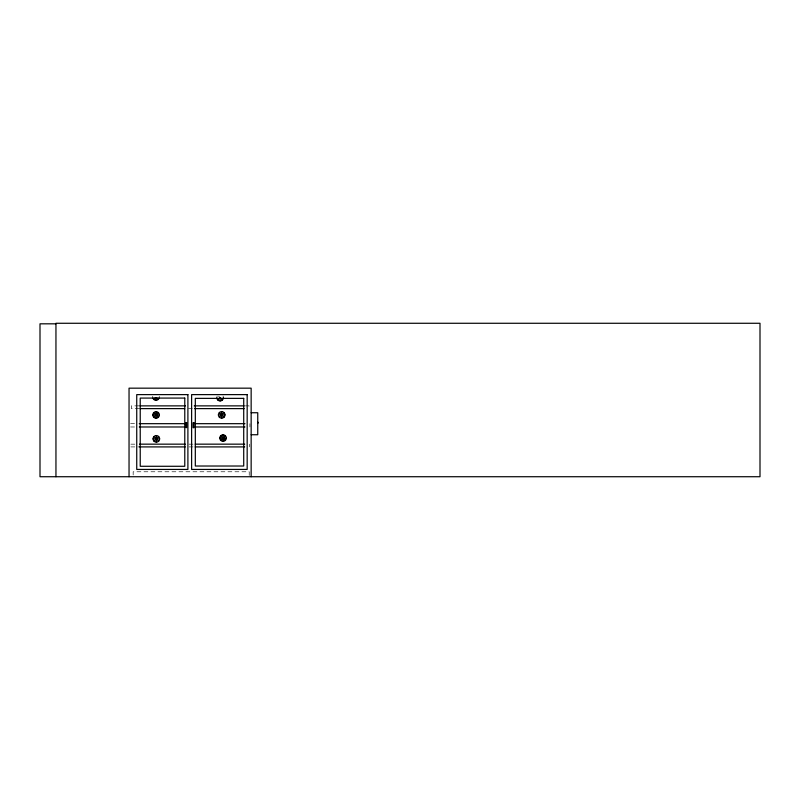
<?xml version="1.0" encoding="UTF-8"?>
<svg xmlns="http://www.w3.org/2000/svg" width="800" height="800" viewBox="0 0 800 800"><rect width="100%" height="100%" fill="white"/><g stroke="black" fill="none" stroke-linecap="round" stroke-linejoin="round"><path stroke-width="0.6" stroke-dasharray="4 3" d="M138.83 405.87L131.4 405.87L131.4 408.62L138.83 408.62M245.36 405.87L249.11 405.87L249.11 408.62M188.39 408.62L194.59 408.62M130.57 423.68L135.54 423.68M130.57 426.98L135.54 426.98M130.85 444.16L137.04 444.16M189.01 444.16L193.96 444.16M130.85 446.91L139.51 446.91M189.01 446.91L193.96 446.91M218.55 396.09L220.11 397.64M249.93 423.68L249.93 426.98M249.66 444.16L249.66 446.91M249.22 475.49L249.22 471.78L133.16 471.78L133.16 475.49M152.68 397.09A3.3 3.3 0 0 1 152.8 396.24M159.17 396.24A3.3 3.3 0 0 1 159.28 397.09M216.92 396.79A3.3 3.3 0 0 1 217.25 395.99M222.97 395.99A3.3 3.3 0 0 1 223.3 396.79"/><path stroke-width="1.2" d="M153.65 399.42L155.21 397.87M153.76 417.28L158.43 412.61M154 441.18L158.67 436.51M217.78 399.97L220.11 397.64L222.44 399.97M219.36 417.21L224.03 412.55M220.71 440.4L225.38 435.73M55.95 323.82L40 323.82L40 476.73L760 476.73L760 323.27L55.95 323.27L55.95 476.73M139.9 405.87L185.5 405.87M194.23 405.87L244.15 405.87M140.07 408.62L184.68 408.62M194.59 408.62L244.15 408.62M251.15 412.74L257.75 412.74L257.75 434.74L251.15 434.74M218.4 414.88L225 414.88A3.3 3.3 0 0 0 220.05 412.02A3.3 3.3 0 0 0 220.05 417.74A3.3 3.3 0 0 0 225 414.88M152.79 414.95L159.4 414.95A3.3 3.3 0 0 0 154.44 412.09A3.3 3.3 0 0 0 154.44 417.8A3.3 3.3 0 0 0 159.4 414.95M257.75 422.34L258.3 422.34L257.75 423.44M139.27 423.68L185.28 423.68M195.22 423.68L244.96 423.68M139.27 426.98L185.28 426.98M195.22 426.98L244.96 426.98M219.75 438.06L226.35 438.06A3.3 3.3 0 0 0 221.4 435.21A3.3 3.3 0 0 0 221.4 440.92A3.3 3.3 0 0 0 226.35 438.06M153.03 438.85L159.64 438.85A3.3 3.3 0 0 0 154.69 435.99A3.3 3.3 0 0 0 154.69 441.71A3.3 3.3 0 0 0 159.64 438.85M139.51 444.16L185.3 444.16M195.2 444.16L244.71 444.16M139.51 446.91L185.3 446.91M195.2 446.91L244.71 446.91M219.36 412.55L224.03 417.21M220.71 435.73L225.38 440.4M156.76 397.87L158.32 399.42M153.76 412.61L158.43 417.28M154 436.51L158.67 441.18M251.15 476.73L251.15 388.17L129.04 388.17L129.04 476.73M223.05 434.76L223.05 441.36M221.7 411.58L221.7 418.18M220.11 397.64L220.11 400.94A3.3 3.3 0 0 1 216.81 397.64M156.34 435.55L156.34 442.15M155.98 398.19L155.98 400.39M156.09 411.65L156.09 418.25M159.17 397.94A3.3 3.3 0 0 1 152.8 397.94M223.41 397.64A3.3 3.3 0 0 1 220.11 400.94M187.9 394.62L136.74 394.62L136.74 469.43L187.9 469.43L187.9 394.62M247.17 394.62L191.62 394.62L191.62 469.43L247.17 469.43L247.17 394.62M184.78 398.08L140.23 398.08L140.23 466.28L184.78 466.28L184.78 398.08M243.72 398.37L195.31 398.37L195.31 466.02L243.72 466.02L243.72 398.37M193.94 422.8L193.09 422.73L193.09 427.68L193.94 427.75L193.94 422.8M186.61 422.65L185.77 422.58L185.77 427.53L186.61 427.6L186.61 422.65"/></g></svg>
